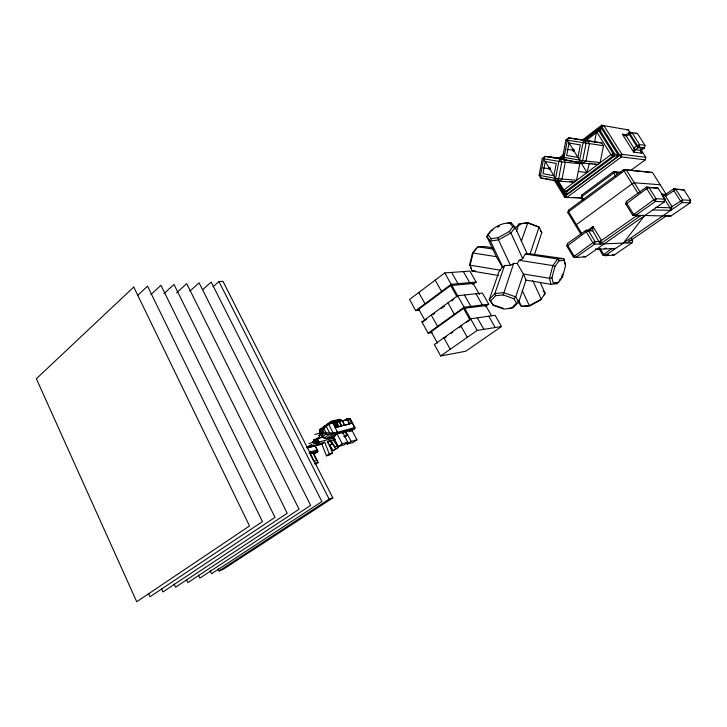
<?xml version="1.0" encoding="UTF-8"?>
<svg xmlns="http://www.w3.org/2000/svg" width="727" height="727" viewBox="0 0 727 727"><rect width="100%" height="100%" fill="white"/><g stroke="black" fill="none" stroke-linecap="round" stroke-linejoin="round"><path stroke-width="1.09" d="M343.98 420.724L346.515 418.952L350.169 418.661L354.794 427.549L354.603 428.748L351.205 431.093M316.245 452.212L317.772 451.158L315.173 445.851L306.885 447.65M314.273 440.38L314.164 441.098L317.081 438.417L323.251 436.809M317.199 450.04L309.584 451.958M314.618 453.884L314.718 453.275L313.982 453.639L314.618 453.884L317.672 451.776L317.79 450.994L315.173 445.851L307.53 447.905M322.179 433.274L322.406 431.783L321.679 432.301L322.179 433.274L322.906 432.756L322.406 431.783M324.724 442.207L321.925 444.161L326.432 455.829L329.258 453.893L324.724 442.207L319.698 443.543L316.99 438.972L317.081 438.417L322.815 437.3M319.753 430.793L319.58 431.893L322.343 437.254M336.183 433.71L330.658 437.563L326.45 438.672L324.369 438.008L321.897 435.064L319.798 430.511L319.962 429.421L321.243 428.503M317.772 451.158L309.066 453.384M578.665 161.912L579.792 163.748L576.547 180.241L573.957 182.186L555.919 180.959L540.797 178.097L539.116 175.289L542.297 158.441L544.905 156.405L563.198 158.368M566.915 159.822L544.905 156.405L543.614 158.74L540.425 175.634L540.797 178.097L543.423 178.279M549.394 169.536L549.757 167.628L550.43 168.737L549.394 169.536L548.721 168.428L549.757 167.628M539.116 175.289L555.564 178.478L558.836 161.458L560.117 159.104L561.844 161.93L558.572 178.951L555.919 180.959L555.564 178.478L543.614 158.74L542.297 158.441M562.643 157.159L565.951 139.993L568.641 137.894L586.471 140.456L601.792 142.974L603.519 145.745L600.157 162.548L597.485 164.547L579.919 162.748L564.379 159.985L562.643 157.159L582.654 160.676L600.157 162.548M570.023 160.576L567.796 160.349L583.281 163.084L585.998 161.03L589.397 143.801L587.634 140.956L568.641 137.894L567.351 140.247L564.034 157.45L564.379 159.985L566.942 160.258M573.276 151.171L573.658 149.226L574.348 150.344L573.276 151.171L572.585 150.044L573.658 149.226M580.991 234.367L567.951 212.766L568.45 210.221L623.839 169.518L652.455 172.517L666.305 194.463L661.47 194.2L665.505 196.19L672.157 206.741L670.748 210.348L652.828 209.93M584.29 140.475L586.062 143.337L582.654 160.676L579.919 162.748L579.61 160.194L583.009 142.855L584.29 140.475L601.792 142.974M661.47 194.2L665.205 194.718L673.438 188.929L684.034 189.929L690.65 200.334L690.096 202.86L670.821 216.11L632.672 215.201L625.82 204.133L626.365 201.461L646.476 187.093L658.099 188.175L665.014 199.153L664.442 201.815L585.626 256.867L575.702 257.485L573.349 256.94L566.896 246.153L567.396 243.6L586.098 230.241L592.678 230.677L600.211 243.999L640.551 215.765L638.588 215.501M582.572 200.043L581.137 197.68L581.636 195.136L613.324 171.745L621.085 172.463M626.156 134.868L626.392 136.213L633.917 148.154L635.525 149.717L640.996 150.48L644.467 147.917L644.985 145.391L637.497 133.568L629.618 132.25L626.156 134.868L622.412 134.268L633.635 152.088L641.805 153.179L640.741 149.117M630.663 170.509L645.267 159.84L645.785 157.332L641.014 149.771M598.957 248.625L602.901 255.141L605.173 255.65L614.115 255.095L632.126 242.709L632.635 240.292L631.499 238.447M337.11 433.074L329.476 434.428L324.369 438.008L321.688 436.009L321.897 435.064C326.06 430.82 332.412 434.564 337.301 431.847M503.157 294.917L513.916 298.724L516.524 303.077L511.335 308.348L503.884 309.066L493.315 305.349L490.607 301.06L495.605 295.689L503.157 294.917L513.716 263.328L517.288 263.574L523.367 273.997L526.012 280.122L518.742 301.996L512.944 307.875L508.591 308.293M498.695 275.524L472.005 271.035L469.76 264.301L472.414 253.396L476.521 248.071M578.274 171.472L587.025 172.572L589.352 163.112M594.595 141.792L596.767 130.824L600.638 131.451L614.597 153.806L618.695 155.823L565.888 195.19L557.191 180.841M351.941 422.496L350.169 418.661L346.515 418.952M551.938 277.823L554.937 266.436L558.981 260.811L564.416 260.457L565.542 265.637L562.571 276.833L558.609 282.403L553.156 282.957L551.938 277.823L549.503 278.305L523.367 273.997L515.707 296.88L513.916 298.724M562.498 274.052L561.671 277.169L562.571 276.833M517.288 263.574L519.223 260.293L522.695 258.648L525.285 254.05L527.284 253.996L515.179 227.315L511.263 222.907C502.284 222.407 492.824 227.151 487.899 234.639L491.179 238.701L490.416 241.028L502.957 267.418L504.583 265.473L510.454 265.4L513.716 263.328M534.409 254.832L541.833 232.458L539.061 227.106L527.847 222.716L520.505 223.725L519.06 225.388M527.284 253.996L526.584 253.605L530.101 253.85L539.061 227.106L527.557 222.871L518.942 224.052L514.743 228.932M521.259 241.291L527.847 222.716M504.583 265.473L494.851 293.544L489.289 299.551L493.315 305.349M516.452 231.231L518.942 224.052M600.211 243.999L601.447 240.437L635.807 216.328L640.551 215.765M490.607 301.06L489.289 299.551L499.004 271.68L502.339 266.982L496.387 256.695L486.763 236.484L487.899 234.639M567.951 212.766L568.587 211.711L624.084 170.99L626.32 169.954L652.455 172.517M581.137 197.68L581.791 196.599L613.543 173.199L615.742 172.181L621.267 172.681M575.511 225.288L632.099 183.84L634.344 182.795L660.161 184.731M566.896 246.153L586.271 231.804L588.497 230.75L592.678 230.677L593.014 226.56L586.707 231.059M573.349 256.94L592.859 242.7L595.095 241.637L599.239 241.491L601.447 240.437L593.014 226.56L590.297 230.177M543.987 295.089L545.159 293.399L540.061 282.158M526.012 280.122L550.939 284.312L557.027 283.684L558.191 282.049M559.354 280.422L560.508 278.795M625.82 204.133L646.757 188.638L649.038 187.566L658.099 188.175M491.179 238.701L498.077 237.729L509.227 231.549L512.853 226.697L515.179 227.315L510.936 233.003L498.486 239.901L490.416 241.028L486.763 236.484L491.052 230.868L492.924 229.832M492.224 247.707L484.491 246.526L477.921 246.771L472.414 253.396M623.384 243.063L644.413 215.81M323.233 437.581L326.45 438.672L332.921 434.155L333.111 432.919L328.686 424.332L327.668 423.959L319.962 429.421L319.58 431.893C324.687 429.957 326.687 423.123 332.884 423.296L331.875 422.923L327.668 423.959L319.798 430.511M137.639 295.38L147.536 286.165L262.438 521.613L150.007 596.767L148.599 593.668M150.971 294.49L160.949 285.302L274.997 517.379L162.948 591.932L161.539 588.843M163.957 293.626L173.998 284.466L287.21 513.262L175.561 587.207L174.135 584.117M176.606 292.781L186.721 283.648L299.079 509.263L187.857 582.609L186.43 579.537M189.856 291.136L199.107 282.848L310.638 505.374L199.843 578.129L198.407 575.039M202.715 289.591L211.184 282.076L321.888 501.585L211.539 573.748L210.094 570.677M213.047 286.801L218.972 281.576L222.962 281.322L332.83 497.895L222.953 569.486L219.081 570.931L218.118 568.877M558.763 158.277L564.116 154.151M582.827 139.702L601.547 125.262L603.937 125.635L621.894 154.306L621.358 156.923L566.815 197.48L564.525 197.035L554.019 179.66M560.671 158.286L563.352 156.223M583.881 140.393L601.738 126.625L603.937 125.635M561.071 158.332L563.389 156.405M583.963 140.556L600.965 127.452L618.695 155.823L612.625 156.25L610.944 154.642L596.958 132.205L585.608 140.947M561.926 159.168L563.689 157.814M472.723 284.575L476.158 282.067L469.906 271.107L444.77 272.925L409.546 299.479L415.699 310.647L419.706 310.165M415.699 310.647L451.176 284.293L476.158 282.067M479.447 294.508L473.168 283.475L450.658 285.529L418.761 309.202L424.959 320.434L426.74 319.126M432.083 332.575L428.121 333.184L421.896 321.888L457.619 295.735L482.437 293.081L488.753 304.168L485.272 306.64M432.983 314.555L434.773 313.246M441.016 308.675L444.588 306.067M451.721 300.842L453.512 299.542M428.121 333.184L464.099 307.23L488.753 304.168M491.579 315.827L485.763 305.604L463.535 308.393L431.184 331.721L437.454 343.062M443.788 338.564L446.505 336.637M451.031 333.429L452.839 332.139M459.173 327.641L461.89 325.714M466.416 322.497L469.133 320.571M328.159 423.378L331.039 421.342L339.573 419.261L340.581 419.633L332.057 421.705L331.039 421.342M329.177 424.368L331.73 422.569L333.766 422.687L336.11 427.222L335.729 427.485M331.049 423.514L332.748 422.314M333.066 422.869L334.429 421.905L336.528 422.005L338.864 426.522L338.482 426.794L336.256 422.487L339.118 421.787L341.336 426.077L341.717 425.804L339.391 421.306L338.373 420.942L337.019 421.896M335.51 421.642L331.594 423.496L331.73 422.569L332.748 422.941L337.437 432.02L337.246 433.247L330.385 438.027L329.376 437.645L330.385 438.027L333.657 437.163M320.089 437.781L318.899 435.464L320.761 434.155M340.236 421.106L341.599 420.151L342.608 420.515L344.553 425.268L342.78 421.842M313.464 440.217L314.073 440.062L314.546 440.998L313.937 441.162L313.464 440.217L314.564 439.444L315.173 439.29L315.654 440.226M314.073 440.062L315.173 439.29M312.964 441.634L316.881 439.69L318.017 441.907L314.1 443.861L312.964 441.634L314.773 441.162M315.591 439.953L317.672 438.635L318.935 442.043L316.99 438.972M313.937 441.162L315.045 440.389L314.564 439.444M307.13 447.241L309.793 445.378L311.91 444.815L312.383 445.742L313.928 445.324L314.164 445.787L310.493 446.769L309.793 445.378M346.579 419.706L348.269 418.516L349.278 418.879L351.586 423.323M346.625 420.079L349.16 418.298L350.087 418.952M310.138 446.06L311.91 444.815M316.281 442.261L316.99 441.762M314.1 443.861L318.017 441.907M440.68 355.966L477.176 330.431L501.494 326.514L495.114 315.309L470.623 318.799L434.382 344.543L440.68 355.966L465.716 351.25L501.494 326.514M321.925 444.161L316.89 445.506L315.8 444.097L318.608 442.125L334.338 437.972L334.856 438.981M316.318 445.124L319.135 443.161M316.89 445.506L319.698 443.543M333.193 436.654L337.092 433.937L342.762 432.456L347.86 442.289L343.944 444.969L338.282 446.532L333.193 436.654L335.083 436.155M328.05 443.388L327.377 441.68L330.549 440.653L335.692 448.895L338.528 447.359L333.802 439.79L335.102 439.444L333.239 440.735M327.377 441.68L330.549 440.653M342.762 432.456L341.999 432.992L351.85 430.093L356.912 439.808L353.013 442.47L347.179 444.079L346.225 442.234M349.533 431.702L351.85 430.093M330.158 445.497L332.121 444.142L330.131 440.944M344.607 437.1L347.742 434.946M627.119 242.918L666.077 216.055M338.282 446.532L342.208 443.843L347.86 442.289M329.467 445.342L332.884 450.822L335.692 448.895M338.528 447.359L332.884 450.822M315.091 464.553L318.172 462.454L313.346 452.966M327.795 441.389L332.403 453.003L329.576 454.938L326.432 455.829M347.179 444.079L351.096 441.407L356.912 439.808M219.081 570.931L329.122 499.14L332.83 497.895M497.613 227.233L499.485 226.197M517.688 301.405L521.477 306.394L529.347 305.667L541.251 299.142L532.737 280.567M644.985 145.391L639.542 144.573L637.406 145.554L633.917 148.154L633.635 152.088L635.525 149.717L639.015 147.127L639.542 144.573L631.99 132.623L626.392 136.213L622.412 134.268L625.529 134.777M596.958 132.205L599.166 131.205L600.638 131.451L600.965 127.452L598.248 131.069L596.767 130.824M314.518 463.508L318.172 462.454M313.91 461.409L316.808 460.582L312.992 453.057M329.077 445.006L332.121 444.142M329.258 453.893L332.403 453.003M317.672 451.776L310.084 453.866L313.428 460.464M343.726 436.336L346.979 435.473L345.252 432.147M308.93 443.497L315.327 441.816M318.899 435.464L320.998 434.928M314.727 434.455L322.288 432.529M335.092 427.476L352.477 423.096L354.712 427.83M338.482 426.794L341.336 426.077M344.553 425.268L349.46 424.032L347.252 419.779L335.447 422.278L334.429 421.905M333.493 423.169L335.165 422.75L337.401 427.067L337.782 426.794L335.447 422.278M342.335 420.988L347.252 419.779M338.373 420.942L341.599 420.151M507.246 223.507L511.263 222.907M421.896 321.888L423.886 321.616M530.101 253.85L563.652 258.63L564.416 260.457M475.304 270.798L472.005 271.035L469.76 264.301M608.499 254.804L602.901 255.141L611.234 248.925L615.633 248.425L596.331 249.388L595.449 248.788M604.246 248.361L606.445 248.252M632.126 242.709L594.568 244.236L575.702 257.485L574.003 255.977L567.533 245.172L567.396 243.6M628.973 240.428L632.635 240.292M634.644 215.219L632.672 215.201L653.773 199.825L656.054 198.744L665.014 199.153L664.133 200.27L664.442 201.815L655.481 201.452L635.189 215.701L633.481 214.101L626.61 203.015L626.365 201.461M665.814 215.61L670.821 216.11M655.845 207.359L670.012 207.768L682.617 199.961L690.65 200.334M566.751 197.126L564.525 197.035L565.143 195.963L619.686 155.324L621.894 154.306L645.785 157.332M572.322 197.362L582.336 197.78M582.354 198.126L566.815 197.48L565.143 195.963L555.782 180.496M564.706 191.146L565.888 195.19L566.996 191.592L563.18 191.065L563.798 189.983L610.944 154.642L613.152 153.624L614.597 153.806L614.07 156.432L566.996 191.592L563.18 191.065L556.818 180.569M684.034 189.929L673.438 188.929L673.756 190.401L680.472 200.988L682.062 202.533L690.096 202.86L689.759 201.397M576.547 180.241L555.564 178.478M542.869 167.992L549.576 168.582M579.792 163.748L561.844 161.93L543.614 158.74M645.267 159.84L621.358 156.923L619.686 155.324L601.738 126.625L601.547 125.262L628.464 129.924L630.254 132.759M566.924 149.389L573.467 150.198M603.519 145.745L565.951 139.993M643.713 148.472L638.261 147.69L636.652 146.118L629.1 134.168L628.864 132.823M644.467 147.917L639.015 147.127L637.406 145.554L629.855 133.604L629.618 132.25L631.99 132.623M477.921 246.771L493.488 249.161M525.285 254.05L557.591 259.012L563.652 258.63L565.542 265.637M626.156 129.56L628.464 129.924M635.144 133.195L637.497 133.568M496.387 256.695L473.095 253.014L470.133 265.21L500.449 270.217M519.223 260.293L552.838 265.591L554.937 266.436M554.874 283.321L557.027 283.684M590.369 163.293L592.405 163.648M594.432 164.011L597.485 164.547M548.394 156.778L563.552 159.467L565.27 162.275L561.998 179.196L559.363 181.196L552.911 179.969M569.723 181.386L572.894 181.986M545.377 178.542L550.757 179.569M612.616 254.759L614.115 255.095M583.29 256.34L585.626 256.867M492.461 304.577L503.157 308.339M338.482 421.551L339.118 421.787M334.529 422.523L335.165 422.75M325.051 425.813L326.196 426.24L329.695 433.047L329.476 434.428L325.923 434.264L324.387 433.31L322.688 430.002L322.879 428.339L324.015 428.757L326.132 432.883L325.923 434.264L322.824 436.436L321.688 436.009M329.64 437.181L330.658 437.563M314.537 445.606L315.154 446.024M502.339 266.982L502.957 267.418M509.227 231.549L510.936 233.003L522.695 258.648M540.506 231.068L541.833 232.458M509.363 222.744L512.853 226.697M543.142 290.964L545.159 293.399L540.652 299.987L530.001 305.831L521.477 306.394L518.596 300.333M558.981 260.811L557.591 259.012L552.838 265.591L549.503 278.305L550.939 284.312M640.632 151.334L641.805 153.179L640.996 150.48M662.033 195.1L670.012 207.768L670.748 210.348M640.16 192.11L626.32 169.954L623.839 169.518L624.084 170.99L638.497 194.091M599.166 131.205L613.152 153.624L612.625 156.25L565.47 191.51L563.798 189.983L558 180.414M329.794 445.278L332.094 448.959M617.232 174.58L615.742 172.181L613.324 171.745L615.533 176.407M634.644 214.447L635.807 216.328M567.351 140.247L579.61 160.194M581.091 162.912L587.025 172.572M583.717 199.771L581.791 196.599L581.636 195.136M600.193 248.634L603.583 254.223L605.173 255.65L682.062 202.533L682.617 199.961L675.901 189.383L665.505 196.19L665.205 194.718M581.655 233.367L568.587 211.711L568.45 210.221M518.742 301.996L515.707 296.88L503.693 292.627L494.851 293.544L495.605 295.689M463.381 271.58L469.669 282.639M475.994 293.772L482.355 304.958M488.753 316.218L495.187 327.532M451.649 272.425L458.019 283.684M464.417 295.008L470.851 306.394M477.33 317.844L483.837 329.358M444.77 272.925L477.176 330.431M450.658 285.529L457.083 296.925M463.535 308.393L470.033 319.935M435.209 280.131L441.543 291.445M447.923 302.832L454.339 314.273M460.782 325.787L467.27 337.364M418.77 292.518L424.995 303.75M431.256 315.036L437.545 326.387M443.879 337.801L450.24 349.278M347.524 419.315L349.841 423.759M346.016 431.611L351.096 441.407M333.938 424.032L335.283 426.622M337.092 433.937L342.208 443.843M315.073 440.153L316.209 442.38M218.972 281.576L329.122 499.14M510.454 265.4L498.486 239.901L498.077 237.729M522.131 290.282L529.347 305.667M354.794 427.549L354.603 428.748L337.246 433.247L336.283 432.583L354.794 427.549M545.268 161.467L542.951 173.68L553.901 175.725L556.255 163.448L545.268 161.467M569.05 143.01L566.642 155.451L577.901 157.414L580.346 144.9L569.05 143.01M595.095 241.637L594.568 244.236L592.859 242.7L586.271 231.804L586.098 230.241L588.497 230.75L595.095 241.637M656.054 198.744L655.481 201.452L653.773 199.825L646.757 188.638L646.476 187.093L649.038 187.566L656.054 198.744M133.759 287.047L36.35 378.731L136.721 601.738L249.506 525.966L133.759 287.047M337.192 445.805L334.938 447.014L330.858 440.489L333.484 439.871L337.192 445.805"/></g></svg>
